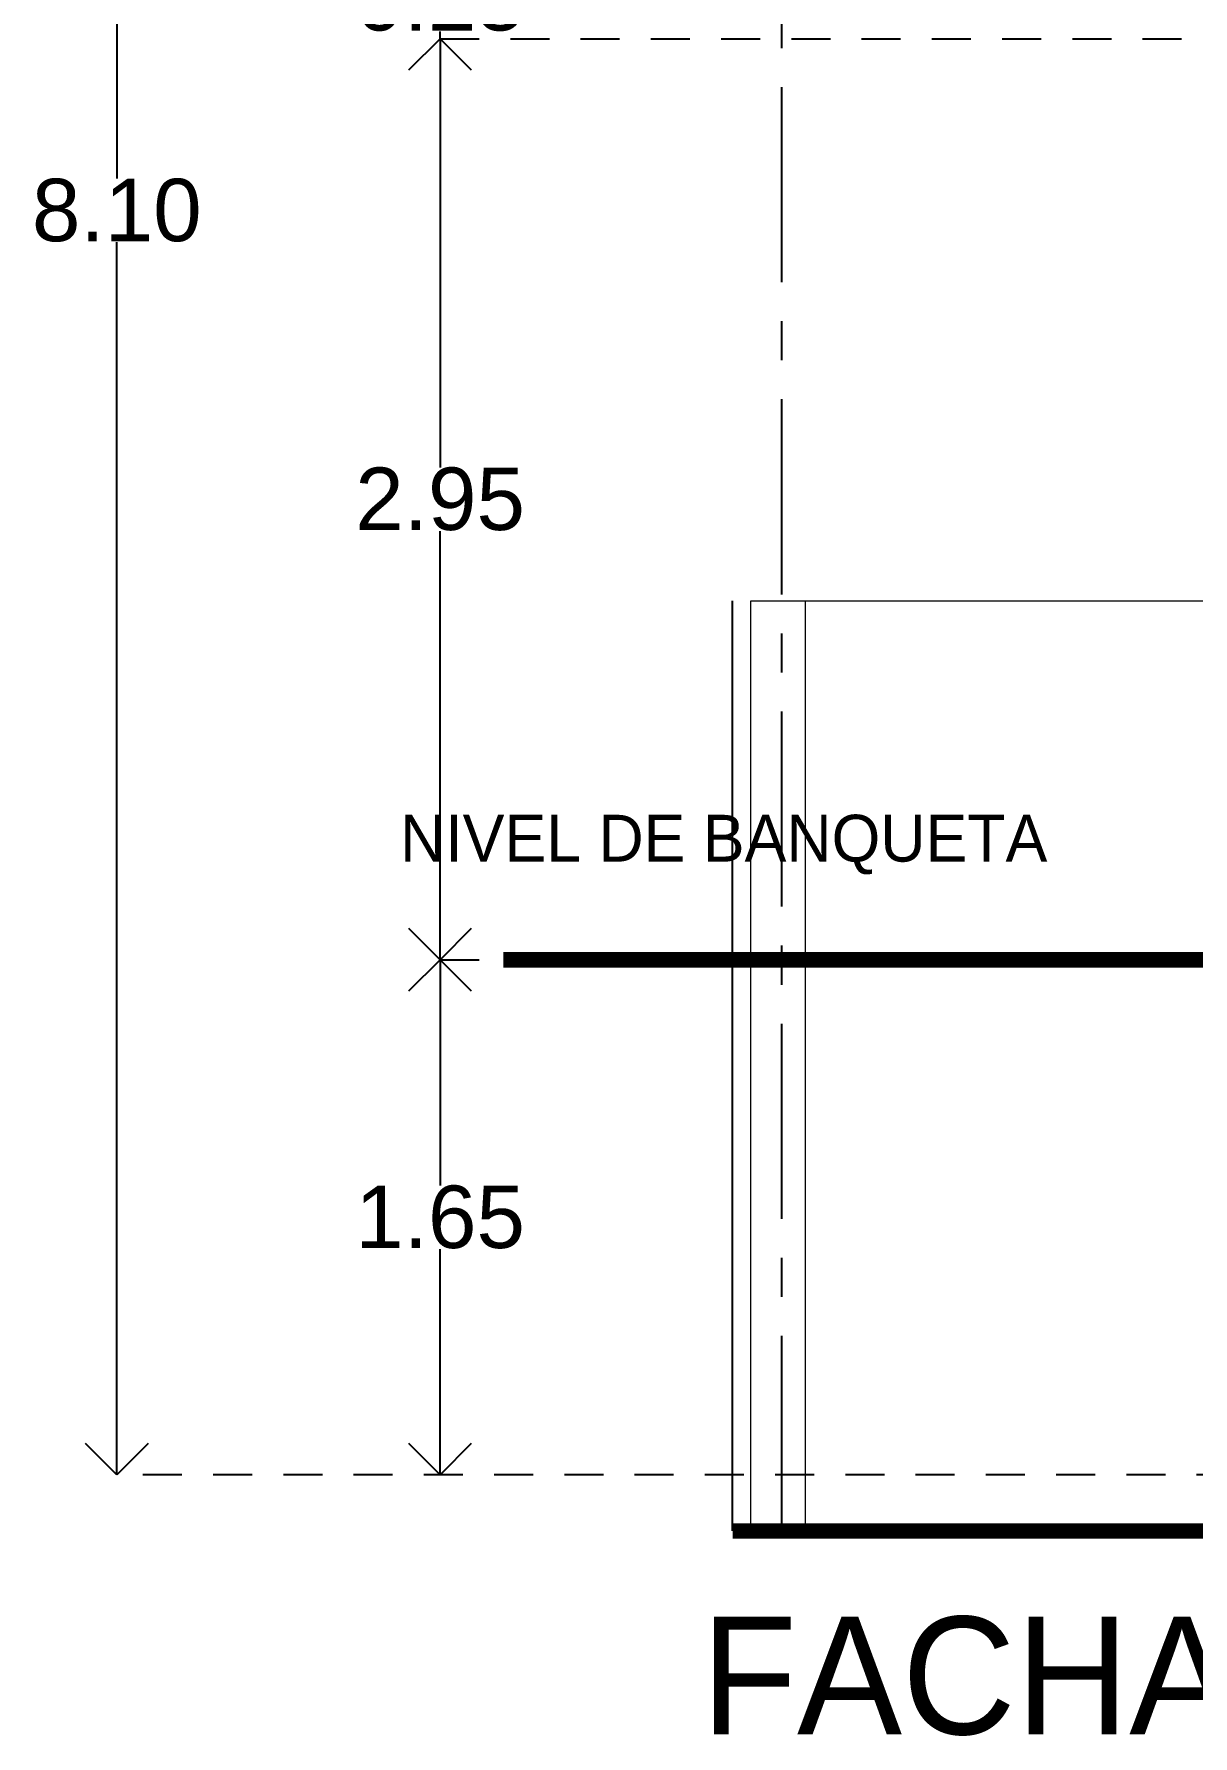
# Model space of a CAD drawing. Header units: metres. Extents: x -58 to 722, y -1100 to 345.
# Drawn here: x 19.11 to 22.82, y 103.31 to 108.77 of the extents above; entities that cross this region are included whole.
import ezdxf

# ---------------------------------------------------------------- set-up
doc = ezdxf.new("R2010")
doc.units = ezdxf.units.M
doc.header["$MEASUREMENT"] = 0
for name, pattern in [('CENTER2', [1.125, 0.75, -0.125, 0.125, -0.125]), ('CENTERX2', [4, 2.5, -0.5, 0.5, -0.5]), ('HIDDEN2', [0.1875, 0.125, -0.0625])]:
    doc.linetypes.add(name, pattern=pattern)
doc.layers.get('0').update_dxf_attribs({"color": 255})
doc.layers.get('DEFPOINTS').update_dxf_attribs({"color": 250})
for name, color, linetype in [('FSR_ARQ_001TERRENO', 8, 'Continuous'), ('FSR_ARQ_007PROYECCIONES', 200, 'HIDDEN2'), ('FSR_ARQ_010MUROBAJO', 33, 'Continuous'), ('FSR_ARQ_014TEXTOS', 142, 'Continuous'), ('FSR_ARQ_015COTAS', 125, 'Continuous'), ('FSR_ARQ_016EJES', 135, 'CENTER2'), ('FSR_ARQ_024LINEACORTE', 10, 'Continuous')]:
    doc.layers.add(name, color=color, linetype=linetype)
doc.layers.add('FSR_ARQ_002MURO', color=150, linetype='Continuous', lineweight=30)
doc.styles.add('ESPACIOS', font='GOTHIC.TTF')
doc.styles.add('style1', font='arial.ttf')
doc.dimstyles.new('PP_PACO', dxfattribs={"dimtxt": 0.18, "dimasz": 0.075, "dimexe": 0.075, "dimexo": 0, "dimgap": 0, "dimtad": 0, "dimtih": 1, "dimtoh": 1, "dimzin": 1, "dimdsep": 46, "dimtxsty": 'style1', "dimcen": 0.15, "dimse1": 1, "dimse2": 1, "dimclrd": 256, "dimclre": 256, "dimadec": 0, "dimazin": 0, "dimtfac": 1, "dimtmove": 0, "dimatfit": 3, "dimfxl": 0.075, "dimarcsym": 0})

# ---------------------------------------------------------------- blocks, each defined once
blk = doc.blocks.new('_Open90')
at = {"color": 0, "linetype": 'ByBlock', "lineweight": -2}
for p, q in [((-0.5, 0.5), (0, 0)), ((0, 0), (-1, 0)), ((0, 0), (-0.5, -0.5))]:
    blk.add_line(p, q, dxfattribs=at)
blk = doc.blocks.new('*D346')
at = {"layer": 'DEFPOINTS', "color": 0, "ltscale": 0.01, "transparency": 16777216}
for p in [(20.4134, 105.8015), (20.4134, 105.8015), (19.3779, 104.1515)]:
    blk.add_point(p, dxfattribs=at)
at = {"layer": 'FSR_ARQ_015COTAS', "lineweight": -2, "ltscale": 0.01, "transparency": 16777216}
for p, q in [((20.4134, 105.6015), (20.4134, 105.0786)), ((20.4134, 104.3515), (20.4134, 104.8744))]:
    blk.add_line(p, q, dxfattribs=at)
at = {"layer": 'FSR_ARQ_015COTAS', "lineweight": -2, "ltscale": 0.01, "transparency": 16777216, "xscale": 0.2, "yscale": 0.2, "zscale": 0.2}
for p, rotation in [((20.4134, 105.8015), 90), ((20.4134, 104.1515), 270)]:
    blk.add_blockref('_Open90', p, dxfattribs=dict(at, rotation=rotation))
at = {"layer": 'FSR_ARQ_015COTAS', "color": 0, "ltscale": 0.01, "transparency": 16777216, "insert": (20.4134, 104.9765), "char_height": 0.2, "attachment_point": 5, "style": 'style1'}
blk.add_mtext('1.65', dxfattribs=at)
blk = doc.blocks.new('*D347')
at = {"layer": 'DEFPOINTS', "color": 0, "ltscale": 0.01, "transparency": 16777216}
for p in [(20.4134, 108.7515), (20.4134, 108.7515), (20.4134, 105.8015)]:
    blk.add_point(p, dxfattribs=at)
at = {"layer": 'FSR_ARQ_015COTAS', "lineweight": -2, "ltscale": 0.01, "transparency": 16777216}
for p, q in [((20.4134, 108.5515), (20.4134, 107.3786)), ((20.4134, 106.0015), (20.4134, 107.1744))]:
    blk.add_line(p, q, dxfattribs=at)
at = {"layer": 'FSR_ARQ_015COTAS', "lineweight": -2, "ltscale": 0.01, "transparency": 16777216, "xscale": 0.2, "yscale": 0.2, "zscale": 0.2}
for p, rotation in [((20.4134, 108.7515), 90), ((20.4134, 105.8015), 270)]:
    blk.add_blockref('_Open90', p, dxfattribs=dict(at, rotation=rotation))
at = {"layer": 'FSR_ARQ_015COTAS', "color": 0, "ltscale": 0.01, "transparency": 16777216, "insert": (20.4134, 107.2765), "char_height": 0.2, "attachment_point": 5, "style": 'style1'}
blk.add_mtext('2.95', dxfattribs=at)
blk = doc.blocks.new('*D348')
at = {"layer": 'DEFPOINTS', "color": 0, "ltscale": 0.01, "transparency": 16777216}
for p in [(20.4134, 109.0015), (20.4134, 109.0015), (20.4134, 108.7515)]:
    blk.add_point(p, dxfattribs=at)
at = {"layer": 'FSR_ARQ_015COTAS', "lineweight": -2, "ltscale": 0.01, "transparency": 16777216}
for p, q in [((20.4134, 109.2015), (20.4134, 109.4015)), ((20.4134, 109.0015), (20.4134, 108.9786)), ((20.4134, 108.7515), (20.4134, 108.7744)), ((20.4134, 108.5515), (20.4134, 108.3515))]:
    blk.add_line(p, q, dxfattribs=at)
at = {"layer": 'FSR_ARQ_015COTAS', "lineweight": -2, "ltscale": 0.01, "transparency": 16777216, "xscale": 0.2, "yscale": 0.2, "zscale": 0.2}
for p, rotation in [((20.4134, 109.0015), 270), ((20.4134, 108.7515), 90)]:
    blk.add_blockref('_Open90', p, dxfattribs=dict(at, rotation=rotation))
at = {"layer": 'FSR_ARQ_015COTAS', "color": 0, "ltscale": 0.01, "transparency": 16777216, "insert": (20.4134, 108.8765), "char_height": 0.2, "attachment_point": 5, "style": 'style1'}
blk.add_mtext('0.25', dxfattribs=at)
blk = doc.blocks.new('*D83')
at = {"layer": 'DEFPOINTS', "color": 0, "ltscale": 0.01, "transparency": 16777216}
for p in [(20.4134, 112.2515), (19.3779, 104.1515), (20.4134, 104.1515)]:
    blk.add_point(p, dxfattribs=at)
at = {"layer": 'FSR_ARQ_015COTAS', "lineweight": -2, "ltscale": 0.01, "transparency": 16777216}
for p, q in [((19.3779, 112.0515), (19.3779, 108.3036)), ((19.3779, 104.3515), (19.3779, 108.0994))]:
    blk.add_line(p, q, dxfattribs=at)
at = {"layer": 'FSR_ARQ_015COTAS', "lineweight": -2, "ltscale": 0.01, "transparency": 16777216, "xscale": 0.2, "yscale": 0.2, "zscale": 0.2}
for p, rotation in [((19.3779, 112.2515), 90), ((19.3779, 104.1515), 270)]:
    blk.add_blockref('_Open90', p, dxfattribs=dict(at, rotation=rotation))
at = {"layer": 'FSR_ARQ_015COTAS', "color": 0, "ltscale": 0.01, "transparency": 16777216, "insert": (19.3779, 108.2015), "char_height": 0.2, "attachment_point": 5, "style": 'style1'}
blk.add_mtext('8.10', dxfattribs=at)

msp = doc.modelspace()

# ---------------------------------------------------------------- linework, layer by layer
at = {"layer": 'FSR_ARQ_001TERRENO'}
msp.add_line((21.3503, 103.9715), (21.3503, 106.9515), dxfattribs=at)
at = {"layer": 'FSR_ARQ_002MURO', "lineweight": 0, "const_width": 0.05}
msp.add_lwpolyline([(37.4614, 103.9715), (21.3503, 103.9715)], dxfattribs=at)
at = {"layer": 'FSR_ARQ_007PROYECCIONES'}
msp.add_line((26.5614, 104.1515), (19.3779, 104.1515), dxfattribs=at)
for points in [[(20.4134, 108.7515), (24.9614, 108.7515)], [(20.4134, 105.8015), (21.4085, 105.8015)]]:
    msp.add_lwpolyline(points, dxfattribs=at)
at = {"layer": 'FSR_ARQ_010MUROBAJO', "lineweight": 0}
for p, q in [((21.4085, 106.9515), (23.3645, 106.9515)), ((21.4085, 103.9715), (21.4085, 106.9515)), ((21.5832, 103.9715), (21.5832, 106.9515))]:
    msp.add_line(p, q, dxfattribs=at)
at = {"layer": 'FSR_ARQ_016EJES', "linetype": 'CENTERX2', "ltscale": 0.25}
msp.add_line((21.5082, 103.9715), (21.5082, 114.9678), dxfattribs=at)
at = {"layer": 'FSR_ARQ_024LINEACORTE', "linetype": 'CENTER2', "const_width": 0.05}
msp.add_lwpolyline([(20.6157, 105.8015), (39.1541, 105.8015)], dxfattribs=at)

# ---------------------------------------------------------------- texts
at = {"layer": 'FSR_ARQ_014TEXTOS', "insert": (20.327, 103.6971), "char_height": 0.376798, "attachment_point": 1, "style": 'ESPACIOS'}
msp.add_mtext_dynamic_manual_height_columns('\\pxqc;FACHADA POSTERIOR', width=7.359197, gutter_width=0.5652, heights=[0], dxfattribs=at)
at = {"layer": 'FSR_ARQ_024LINEACORTE', "insert": (20.3437, 106.2657), "char_height": 0.15, "attachment_point": 1, "style": 'ESPACIOS'}
msp.add_mtext_dynamic_manual_height_columns('\\pxqc;NIVEL DE BANQUETA', width=1.955999, gutter_width=0.75, heights=[0], dxfattribs=at)

# ---------------------------------------------------------------- dimensions: what is measured, and where the dimension line sits
at = {"layer": 'FSR_ARQ_015COTAS', "ltscale": 0.01}
for base, p1, p2, picture, middle in [((19.3779, 104.1515), (20.4134, 112.2515), (20.4134, 104.1515), '*D83', (19.3779, 108.2015)), ((20.4134, 109.0015), (20.4134, 108.7515), (20.4134, 109.0015), '*D348', (20.4134, 108.8765)), ((20.4134, 108.7515), (20.4134, 105.8015), (20.4134, 108.7515), '*D347', (20.4134, 107.2765)), ((20.4134, 105.8015), (19.3779, 104.1515), (20.4134, 105.8015), '*D346', (20.4134, 104.9765))]:
    dim = msp.add_linear_dim(base=base, p1=p1, p2=p2, angle=90, dimstyle='PP_PACO', override={"dimtxt": 0.2, "dimasz": 0.2, "dimblk1": 'Open90', "dimblk2": 'Open90', "dimsah": 1, "dimfxlon": 1}, dxfattribs=at)
    dim.commit()
    dim.dimension.update_dxf_attribs({"geometry": picture, "text_midpoint": middle})

doc.saveas('drawing.dxf')
